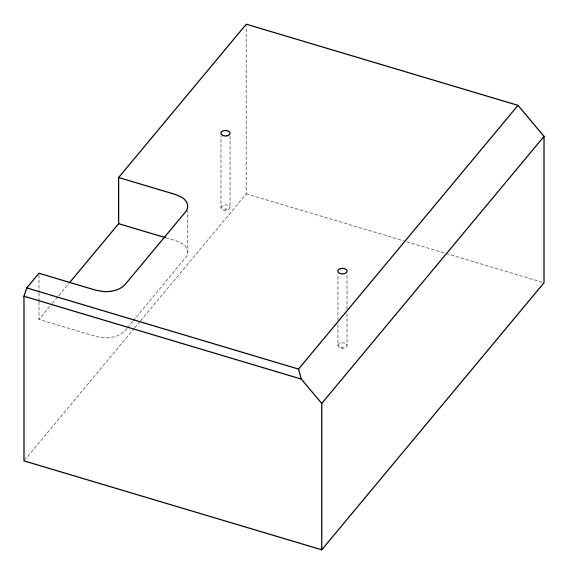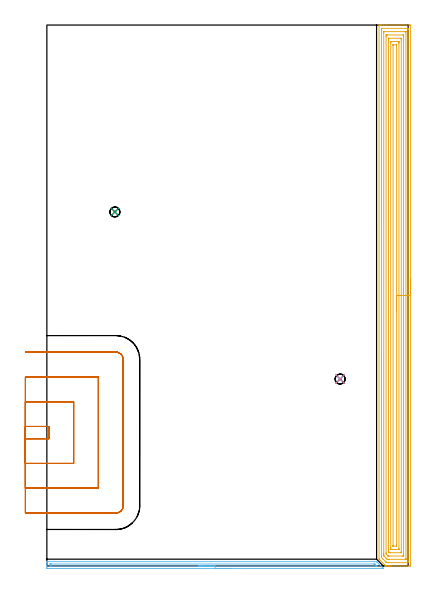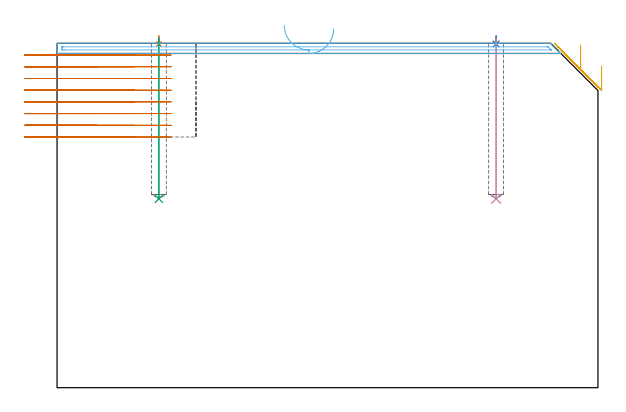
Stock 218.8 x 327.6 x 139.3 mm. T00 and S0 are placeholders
(PLAN: 7 operations, 3 tool changes, 36.1 min)
(1 SPOT_DRILL | STEP1POCKET | NXT0321_9005460120000 | 0.03 min | 0 mm3)
(2 SPOT_DRILL_1 | STEP1POCKET_1 | NXT0321_9005460120000 | 0.03 min | 1 mm3)
(3 DRILL_BLIND_HOLE_INTO_CENTER | STEP1POCKET | UGT0301_455 | 0.26 min | 1730 mm3)
(4 DRILL_BLIND_HOLE_INTO_CENTER_1 | STEP1POCKET_1 | UGT0301_455 | 0.26 min | 1730 mm3)
(5 AREA_MILL | FG_CHAMFER_SURFACE | UGT0205_001 | 18.66 min | 59757 mm3)
(6 AREA_MILL_1 | FG_CHAMFER_SURFACE_1 | UGT0205_001 | 3.39 min | 1690 mm3)
(7 MILL_SLOT | SLOT_PARTIAL_RECTANGULAR | UGT0201_094 | Follow Part, ap 5, ae 75% | 13.45 min | 246745 mm3)
(TOOL NXT0321_9005460120000 | NC Spot Drill, 142deg, 12mm, Carbide, Uncoated | D12 PA142 FL30 Z2)
(TOOL UGT0301_455 | Carbide Drill 6.0 mm | D6 PA118 FL63 Z2)
(TOOL UGT0205_001 | Chamfer Mill 20 x 3 x 45 deg. | D20 FL50 Z2)
(TOOL UGT0201_094 | End mill 20 mm | D20 FL38 Z4)
(OP 1 SPOT_DRILL)
G17 G21 G94 G90
T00 M6
G54
G17 G0 G90 X41.2 Y214.4 S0 M3
G43 Z149.3 H0
G94 G81 G98 Z139.042 F250. R142.3
G80
M5
M2
(OP 2 SPOT_DRILL_1)
G17 G21 G94 G90
T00 M6
G54
G17 G0 G90 X177.6 Y113.2 S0 M3
G43 Z149.3 H0
G94 G81 G98 Z139.042 F250. R142.3
G80
M5
M2
(OP 3 DRILL_BLIND_HOLE_INTO_CENTER)
G17 G21 G94 G90
T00 M6
G54
G17 G0 G90 X41.2 Y214.4 S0 M3
G43 Z149.3 H0
G94 G81 G98 Z76.4 F250. R141.3
G80
M5
M2
(OP 4 DRILL_BLIND_HOLE_INTO_CENTER_1)
G17 G21 G94 G90
T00 M6
G54
G17 G0 G90 X177.6 Y113.2 S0 M3
G43 Z149.3 H0
G94 G81 G98 Z76.4 F250. R141.3
G80
M5
M2
(OP 5 AREA_MILL)
G17 G21 G94 G90
T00 M6
G54
G17 G0 G90 X220.3 Y173.8 S1061 M3
G43 Z149.3 H0
Z130.2
G94 G1 Y173.762 Z129.328 F250.
Y173.648 Z128.463
Y173.459 Z127.612
Y173.197 Z126.78
Y172.863 Z125.974
Y172.46 Z125.2
Y171.992 Z124.464
Y171.46 Z123.772
Y170.871 Z123.129
Y170.228 Z122.54
Y169.536 Z122.008
Y168.8 Z121.54
Y168.026 Z121.137
Y167.22 Z120.803
Y166.388 Z120.541
Y165.536 Z120.352
Y164.672 Z120.238
Y163.8 Z120.2
Y0.905
X220.299 Y0.628 Z120.201
X220.293 Y0.018 Z120.204
X220.292 Y0.007 Z120.206
X219.683 Y0. Z120.815
X208.698 Z131.797
X208.07 Z132.424
X207.539 Z132.958
X207.177 Z133.319
X206.646 Z133.85
X206.284 Z134.211
X205.487 Z135.011
X205.439 Z135.06
X205.39 Y0.001 Z135.107
X205.307 Y0.003 Z135.189
X205.271 Y0.032 Z135.227
X204.944 Y0.356 Z135.556
X204.866 Y0.434 Z135.633
X204.497 Y0.801 Z135.999
X201.987 Y3.311 Z138.509
X201.817 Y3.482 Z138.681
X201.518 Y3.782 Z138.982
X201.482 Y3.817 Z139.017
X201.25 Y4.052 Z139.247
X201.204 Y4.105 Z139.29
X201.2 Y4.205 Z139.3
Y327.419
X201.203 Y327.59 Z139.289
X201.266 Y327.593 Z139.225
X201.701 Y327.6 Z138.799
X201.986 Z138.514
X202.71 Z137.785
X203.966 Z136.531
X205.39 Z135.105
X219.683 Z120.815
X219.951 Y327.598 Z120.547
X220.292 Y327.59 Z120.206
X220.3 Y327.249 Z120.199
Y163.8 Z120.2
X218.886 Z121.614
X218.885 Y2.321 Z121.615
X218.884 Y2.224 Z121.616
X218.879 Y2.033 Z121.621
X218.875 Y2.008 Z121.625
X218.867 Y2.006 Z121.633
X218.842 Y2.003 Z121.658
X218.79 Y2.001 Z121.71
X206.699 Z133.801
X206.284 Y2.005 Z134.216
X205.796 Y2.01 Z134.704
X205.39 Y2.366 Z135.11
X205.335 Y2.417 Z135.165
X203.545 Y4.205 Z136.955
X202.71 Y5.043 Z137.79
X202.659 Y5.099 Z137.841
X202.621 Y5.152 Z137.879
X202.619 Y5.19 Z137.881
X202.615 Y5.993 Z137.885
X202.614 Y6.089 Z137.886
X202.615 Y325.279 Z137.885
X202.616 Y325.376 Z137.884
X202.621 Y325.567 Z137.879
X202.625 Y325.592 Z137.875
X202.633 Y325.594 Z137.867
X202.659 Y325.597 Z137.842
X202.71 Y325.599 Z137.79
X218.374 Y325.6 Z122.126
X218.79 Y325.596 Z121.71
X218.849 Y325.594 Z121.651
X218.879 Y325.591 Z121.621
X218.882 Y325.472 Z121.618
X218.885 Y325.28 Z121.615
X218.886 Y325.183 Z121.614
Y325.087
Y163.8
X217.472 Z123.028
X217.471 Y4.63 Z123.029
Y4.205
X217.469 Y4.088 Z123.031
X217.467 Y4.03 Z123.033
X217.465 Y4.01 Z123.035
X217.412 Y4.007 Z123.088
X217.206 Y4.001 Z123.294
X207.177 Y4. Z133.323
X206.486 Y4.002 Z134.014
X206.284 Y4.007 Z134.216
X206.217 Y4.01 Z134.283
X206.143 Y4.069 Z134.357
X205.999 Y4.205 Z134.501
X205.39 Y4.809 Z135.11
X205.1 Y5.099 Z135.4
X204.497 Y5.702 Z136.003
X204.208 Y5.993 Z136.292
X204.111 Y6.094 Z136.389
X204.038 Y6.173 Z136.462
X204.036 Y6.228 Z136.464
X204.031 Y6.459 Z136.469
X204.029 Y6.887 Z136.471
Y7.356
Y322.97
Y323.395
X204.031 Y323.512 Z136.469
X204.034 Y323.57 Z136.466
X204.036 Y323.59 Z136.464
X204.088 Y323.593 Z136.412
X204.294 Y323.599 Z136.206
X217.003 Y323.6 Z123.497
X217.208 Y323.599 Z123.292
X217.344 Y323.596 Z123.156
X217.452 Y323.59 Z123.048
X217.466 Y323.585 Z123.034
X217.468 Y323.577 Z123.032
X217.47 Y323.551 Z123.03
X217.471 Y323.395 Z123.029
X217.472 Y163.8 Z123.028
X216.057 Z124.443
Y6.887
X216.051 Y6.051 Z124.449
X216.042 Y6.01 Z124.458
X215.992 Y6.007 Z124.508
X215.881 Y6.003 Z124.619
X215.66 Y6.001 Z124.84
X215.216 Y6. Z125.284
X207.177 Z133.323
X206.727 Y6.007 Z133.773
X206.672 Y6.01 Z133.828
X206.643 Y6.018 Z133.857
X206.599 Y6.058 Z133.901
X206.458 Y6.193 Z134.042
X206.284 Y6.366 Z134.216
X205.763 Y6.887 Z134.737
X205.589 Y7.066 Z134.911
X205.455 Y7.206 Z135.045
X205.45 Y7.308 Z135.05
X205.443 Y7.728 Z135.057
Y7.781
Y320.713
X205.449 Y321.549 Z135.051
X205.458 Y321.59 Z135.042
X205.508 Y321.593 Z134.992
X205.619 Y321.597 Z134.881
X205.84 Y321.599 Z134.66
X206.284 Y321.6 Z134.216
X215.663 Y321.599 Z124.837
X215.882 Y321.597 Z124.618
X215.992 Y321.593 Z124.508
X216.042 Y321.59 Z124.458
X216.05 Y321.558 Z124.45
X216.057 Y320.766 Z124.443
Y320.713
Y163.8
X214.643 Z125.857
Y8.675
X214.641 Y8.357 Z125.859
X214.636 Y8.036 Z125.864
X214.633 Y8.009 Z125.867
X214.618 Y8.006 Z125.882
X214.576 Y8.002 Z125.924
X214.492 Y8. Z126.008
X214.323 Z126.177
X207.85 Y8.001 Z132.65
X207.177 Y8.01 Z133.323
X207.085 Y8.025 Z133.415
X206.992 Y8.116 Z133.508
X206.899 Y8.211 Z133.601
X206.864 Y8.267 Z133.636
X206.862 Y8.355 Z133.638
X206.858 Y8.675 Z133.642
X206.857 Y8.995 Z133.643
Y9.569
Y318.925
X206.859 Y319.243 Z133.641
X206.864 Y319.564 Z133.636
X206.867 Y319.591 Z133.633
X206.882 Y319.594 Z133.618
X206.924 Y319.598 Z133.576
X207.008 Y319.6 Z133.492
X207.177 Z133.323
X214.323 Y319.599 Z126.177
X214.545 Y319.597 Z125.955
X214.622 Y319.59 Z125.878
X214.636 Y319.567 Z125.864
X214.639 Y319.503 Z125.861
X214.642 Y318.925 Z125.858
X214.643 Y318.605 Z125.857
Y163.8
X213.229 Z127.271
Y10.463
X213.226 Y10.117 Z127.274
X213.224 Y10.031 Z127.276
X213.223 Y10.016 Z127.277
X213.209 Y10.01 Z127.291
X213.154 Y10.006 Z127.346
X212.999 Y10.001 Z127.501
X208.963 Y10. Z131.537
X208.531 Y10.002 Z131.969
X208.325 Y10.008 Z132.175
X208.28 Y10.01 Z132.22
X208.277 Y10.086 Z132.223
X208.273 Y10.26 Z132.227
X208.272 Y10.463 Z132.228
X208.271 Y11.156 Z132.229
Y317.137
X208.274 Y317.483 Z132.226
X208.276 Y317.569 Z132.224
X208.277 Y317.584 Z132.223
X208.292 Y317.59 Z132.208
X208.346 Y317.594 Z132.154
X208.501 Y317.599 Z131.999
X212.537 Y317.6 Z127.963
X212.969 Y317.598 Z127.531
X213.175 Y317.592 Z127.325
X213.22 Y317.59 Z127.28
X213.223 Y317.514 Z127.277
X213.227 Y317.34 Z127.273
X213.228 Y317.137 Z127.272
X213.229 Y316.444 Z127.271
Y163.8
X211.815 Z128.685
X211.814 Y12.252 Z128.686
X211.813 Y12.082 Z128.687
X211.81 Y12.024 Z128.69
X211.808 Y12.011 Z128.692
X211.799 Y12.008 Z128.701
X211.769 Y12.004 Z128.731
X211.643 Y12.001 Z128.857
X209.857 Z130.643
X209.773 Y12.003 Z130.727
X209.707 Y12.008 Z130.793
X209.692 Y12.011 Z130.808
X209.69 Y12.032 Z130.81
X209.688 Y12.08 Z130.812
X209.686 Y12.252 Z130.814
X209.685 Y12.423 Z130.815
X209.686 Y315.348 Z130.814
X209.687 Y315.518 Z130.813
X209.69 Y315.576 Z130.81
X209.692 Y315.589 Z130.808
X209.701 Y315.592 Z130.799
X209.731 Y315.596 Z130.769
X209.857 Y315.599 Z130.643
X211.643 Z128.857
X211.727 Y315.597 Z128.773
X211.793 Y315.592 Z128.707
X211.808 Y315.59 Z128.692
X211.81 Y315.568 Z128.69
X211.812 Y315.52 Z128.688
X211.814 Y315.348 Z128.686
X211.815 Y315.177 Z128.685
Y163.8
Y162.928 Z128.723
Y162.064 Z128.837
Y161.212 Z129.026
Y160.38 Z129.288
Y159.574 Z129.622
Y158.8 Z130.025
Y158.064 Z130.494
Y157.372 Z131.025
Y156.729 Z131.614
Y156.14 Z132.257
Y155.608 Z132.95
Y155.14 Z133.685
Y154.737 Z134.459
Y154.403 Z135.265
Y154.141 Z136.097
Y153.952 Z136.949
Y153.838 Z137.814
Y153.8 Z138.685
G0 Z149.3
M5
M2
(OP 6 AREA_MILL_1)
G17 G21 G94 G90
T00 M6
G54
G17 G0 G90 X111.9 Y-1.5 S1061 M3
G43 Z149.3 H0
Z145.2
G94 G1 X111.862 Z144.328 F250.
X111.748 Z143.464
X111.559 Z142.612
X111.297 Z141.78
X110.963 Z140.974
X110.56 Z140.2
X110.092 Z139.464
X109.56 Z138.772
X108.971 Z138.129
X108.328 Z137.54
X107.636 Z137.008
X106.9 Z136.54
X106.126 Z136.137
X105.32 Z135.803
X104.488 Z135.541
X103.637 Z135.352
X102.772 Z135.238
X101.9 Z135.2
X0.606
X0.294 Y-1.497 Z135.201
X0.01 Y-1.493 Z135.203
X0. Y-1.192 Z135.502
Y0.239 Z136.936
Y1.421 Z138.116
Y2.381 Z139.08
X0.004 Y2.493 Z139.185
X0.01 Y2.598 Z139.288
X0.159 Y2.6 Z139.3
X199.625
X199.695 Y2.595 Z139.29
X199.728 Y2.57 Z139.266
X199.869 Y2.432 Z139.131
X203.059 Y-0.757 Z135.939
X203.194 Y-0.893 Z135.804
X203.353 Y-1.052 Z135.646
X203.495 Y-1.192 Z135.503
X203.641 Y-1.34 Z135.358
X203.795 Y-1.494 Z135.203
X203.797 Y-1.498 Z135.199
X203.732 Y-1.5 Z135.2
X203.641
X101.9
Y-0.086 Z136.614
X3.042
X2.391 Y-0.084 Z136.616
X2.146 Y-0.082 Z136.618
X2.046 Y-0.079 Z136.621
X2.009 Y-0.072 Z136.628
X2.007 Y-0.052 Z136.648
X2.002 Y0.058 Z136.758
X2. Y0.55 Z137.25
X2.001 Y0.931 Z137.631
X2.004 Y1.058 Z137.758
X2.01 Y1.159 Z137.859
X2.013 Y1.18 Z137.88
X2.026 Y1.181 Z137.881
X2.065 Y1.183 Z137.883
X2.391 Y1.185 Z137.885
X2.632 Y1.186 Z137.886
X198.081 Y1.185 Z137.885
X198.406 Y1.184 Z137.884
X198.569 Y1.181 Z137.881
X198.646 Y1.179 Z137.879
X198.732 Y1.108 Z137.808
X199.298 Y0.55 Z137.25
X199.625 Y0.224 Z136.924
X199.895 Y-0.055 Z136.645
X199.917 Y-0.08 Z136.62
X199.89 Y-0.081 Z136.619
X199.802 Y-0.084 Z136.616
X199.625 Y-0.085 Z136.615
X199.383 Y-0.086 Z136.614
X101.9
X101.028 Z136.652
X100.164 Z136.766
X99.312 Z136.955
X98.48 Z137.217
X97.674 Z137.551
X96.9 Z137.954
X96.164 Z138.423
X95.472 Z138.954
X94.829 Z139.543
X94.24 Z140.186
X93.709 Z140.878
X93.24 Z141.614
X92.837 Z142.388
X92.503 Z143.194
X92.241 Z144.026
X92.052 Z144.878
X91.938 Z145.743
X91.9 Z146.614
G0 Z149.3
M5
M2
(OP 7 MILL_SLOT)
G17 G21 G94 G90
T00 M6
G54
G17 G0 G90 X-13. Y77.1 S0 M3
G43 Z149.3 H0
Z134.562
G94 G1 X-10. F250.
X1.2 F500.
Y84.5
X-10.
X-13. F250.
Y62.1
X-10.
X16.2 F500.
Y99.5
X-10.
X-13. F250.
Y47.1
X-10.
X31.2 F500.
Y114.5
X-10.
X-13. F250.
Y32.1
X-10.
X41.9 F500.
G3 X46.2 Y36.4 R4.3
G1 Y125.2
G3 X41.9 Y129.5 R4.3
G1 X-10.
X-13. F250.
G0 Y77.1 Z129.825
G1 X-10.
X1.2 F500.
Y84.5
X-10.
X-13. F250.
Y62.1
X-10.
X16.2 F500.
Y99.5
X-10.
X-13. F250.
Y47.1
X-10.
X31.2 F500.
Y114.5
X-10.
X-13. F250.
Y32.1
X-10.
X41.9 F500.
G3 X46.2 Y36.4 R4.3
G1 Y125.2
G3 X41.9 Y129.5 R4.3
G1 X-10.
X-13. F250.
G0 Y77.1 Z125.087
G1 X-10.
X1.2 F500.
Y84.5
X-10.
X-13. F250.
Y62.1
X-10.
X16.2 F500.
Y99.5
X-10.
X-13. F250.
Y47.1
X-10.
X31.2 F500.
Y114.5
X-10.
X-13. F250.
Y32.1
X-10.
X41.9 F500.
G3 X46.2 Y36.4 R4.3
G1 Y125.2
G3 X41.9 Y129.5 R4.3
G1 X-10.
X-13. F250.
G0 Y77.1 Z120.35
G1 X-10.
X1.2 F500.
Y84.5
X-10.
X-13. F250.
Y62.1
X-10.
X16.2 F500.
Y99.5
X-10.
X-13. F250.
Y47.1
X-10.
X31.2 F500.
Y114.5
X-10.
X-13. F250.
Y32.1
X-10.
X41.9 F500.
G3 X46.2 Y36.4 R4.3
G1 Y125.2
G3 X41.9 Y129.5 R4.3
G1 X-10.
X-13. F250.
G0 Y77.1 Z115.612
G1 X-10.
X1.2 F500.
Y84.5
X-10.
X-13. F250.
Y62.1
X-10.
X16.2 F500.
Y99.5
X-10.
X-13. F250.
Y47.1
X-10.
X31.2 F500.
Y114.5
X-10.
X-13. F250.
Y32.1
X-10.
X41.9 F500.
G3 X46.2 Y36.4 R4.3
G1 Y125.2
G3 X41.9 Y129.5 R4.3
G1 X-10.
X-13. F250.
G0 Y77.1 Z110.875
G1 X-10.
X1.2 F500.
Y84.5
X-10.
X-13. F250.
Y62.1
X-10.
X16.2 F500.
Y99.5
X-10.
X-13. F250.
Y47.1
X-10.
X31.2 F500.
Y114.5
X-10.
X-13. F250.
Y32.1
X-10.
X41.9 F500.
G3 X46.2 Y36.4 R4.3
G1 Y125.2
G3 X41.9 Y129.5 R4.3
G1 X-10.
X-13. F250.
G0 Y77.1 Z106.137
G1 X-10.
X1.2 F500.
Y84.5
X-10.
X-13. F250.
Y62.1
X-10.
X16.2 F500.
Y99.5
X-10.
X-13. F250.
Y47.1
X-10.
X31.2 F500.
Y114.5
X-10.
X-13. F250.
Y32.1
X-10.
X41.9 F500.
G3 X46.2 Y36.4 R4.3
G1 Y125.2
G3 X41.9 Y129.5 R4.3
G1 X-10.
X-13. F250.
G0 Y77.1 Z101.4
G1 X-10.
X1.2 F500.
Y84.5
X-10.
X-13. F250.
Y62.1
X-10.
X16.2 F500.
Y99.5
X-10.
X-13. F250.
Y47.1
X-10.
X31.2 F500.
Y114.5
X-10.
X-13. F250.
Y32.1
X-10.
X41.9 F500.
G3 X46.2 Y36.4 R4.3
G1 Y125.2
G3 X41.9 Y129.5 R4.3
G1 X-10.
X-13. F250.
G0 Z149.3
M5
M2
